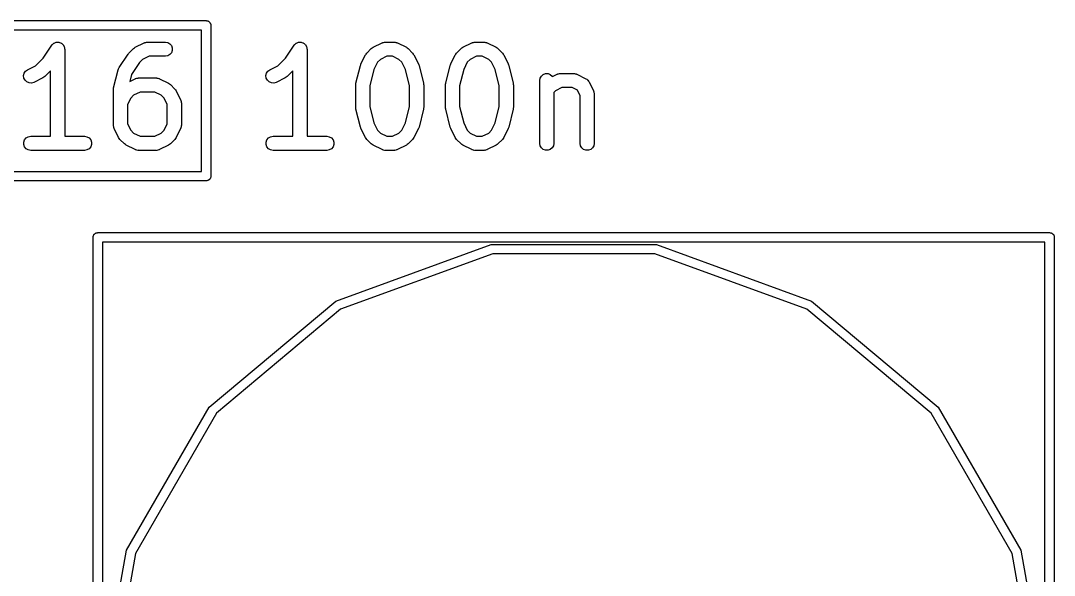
# Model space of a CAD drawing. Extents: x 1 to 57, y -99 to 45.
# Drawn here: x 34.13 to 45.1, y -79.04 to -73.15 of the extents above; entities that cross this region are included whole.
import ezdxf

# ---------------------------------------------------------------- set-up
doc = ezdxf.new("R2010")
doc.units = 0
doc.header["$MEASUREMENT"] = 0
doc.layers.add('BLACK', color=7, linetype='CONTINUOUS')

msp = doc.modelspace()

# ---------------------------------------------------------------- linework, layer by layer
at = {"layer": 'Black'}
for p, q in [((32.9, -73.15), (36.1, -73.15)), ((36.1, -73.15), (36.1043, -73.1508)), ((36.1043, -73.1508), (36.1087, -73.1508)), ((36.1087, -73.1508), (36.1128, -73.1523)), ((36.1128, -73.1523), (36.1171, -73.153)), ((36.1171, -73.153), (36.1209, -73.1552)), ((36.1209, -73.1552), (36.125, -73.1567)), ((36.125, -73.1567), (36.1284, -73.1595)), ((36.05, -73.25), (32.95, -73.25)), ((36.05, -74.75), (36.05, -73.25)), ((36.1284, -73.1595), (36.1321, -73.1617)), ((36.1321, -73.1617), (36.135, -73.165)), ((36.135, -73.165), (36.1383, -73.1679)), ((36.1383, -73.1679), (36.1405, -73.1716)), ((36.1405, -73.1716), (36.1433, -73.175)), ((36.1433, -73.175), (36.1448, -73.1791)), ((36.1448, -73.1791), (36.147, -73.1829)), ((36.147, -73.1829), (36.1477, -73.1872)), ((36.1477, -73.1872), (36.1492, -73.1913)), ((36.1492, -73.1913), (36.1492, -73.1957)), ((36.1492, -73.1957), (36.15, -73.2)), ((36.15, -73.2), (36.15, -74.8)), ((34.5069, -73.3799), (34.5108, -73.3785)), ((34.5108, -73.3785), (34.5197, -73.3785)), ((34.5197, -73.3785), (34.5286, -73.3775)), ((34.5286, -73.3775), (34.5327, -73.3785)), ((34.5327, -73.3785), (34.5368, -73.3785)), ((34.5368, -73.3785), (34.5452, -73.3816)), ((35.4592, -73.3804), (35.4676, -73.3779)), ((35.4676, -73.3779), (35.4719, -73.3781)), ((35.4719, -73.3781), (35.4762, -73.3774)), ((35.4762, -73.3774), (35.6667, -73.3774)), ((35.6667, -73.3774), (35.6923, -73.3819)), ((37.0783, -73.3799), (37.0822, -73.3785)), ((37.0822, -73.3785), (37.0912, -73.3785)), ((37.0912, -73.3785), (37.1001, -73.3775)), ((37.1001, -73.3775), (37.1041, -73.3785)), ((37.1041, -73.3785), (37.1083, -73.3785)), ((37.1083, -73.3785), (37.1167, -73.3816)), ((37.983, -73.3804), (37.9914, -73.3779)), ((37.9914, -73.3779), (37.9957, -73.3781)), ((37.9957, -73.3781), (38, -73.3774)), ((38, -73.3774), (38.0952, -73.3774)), ((38.0952, -73.3774), (38.0995, -73.3781)), ((38.0995, -73.3781), (38.1038, -73.3779)), ((38.1038, -73.3779), (38.1122, -73.3804)), ((38.9354, -73.3804), (38.9438, -73.3779)), ((38.9438, -73.3779), (38.9481, -73.3781)), ((38.9481, -73.3781), (38.9524, -73.3774)), ((38.9524, -73.3774), (39.0476, -73.3774)), ((39.0476, -73.3774), (39.0519, -73.3781)), ((39.0519, -73.3781), (39.0562, -73.3779)), ((39.0562, -73.3779), (39.0646, -73.3804)), ((34.3703, -73.5475), (34.4614, -73.4108)), ((34.4614, -73.4108), (34.4643, -73.4078)), ((34.4643, -73.4078), (34.4664, -73.4042)), ((34.4664, -73.4042), (34.4732, -73.3984)), ((34.4732, -73.3984), (34.4794, -73.3919)), ((34.4794, -73.3919), (34.4831, -73.3901)), ((34.4831, -73.3901), (34.4863, -73.3874)), ((34.4863, -73.3874), (34.4947, -73.3844)), ((34.4947, -73.3844), (34.5027, -73.3804)), ((34.5027, -73.3804), (34.5069, -73.3799)), ((34.5452, -73.3816), (34.5539, -73.3837)), ((34.5539, -73.3837), (34.5574, -73.386)), ((34.5574, -73.386), (34.5613, -73.3874)), ((34.5613, -73.3874), (34.5682, -73.3932)), ((34.5682, -73.3932), (34.5756, -73.3981)), ((34.5756, -73.3981), (34.5781, -73.4015)), ((34.5781, -73.4015), (34.5813, -73.4042)), ((34.5813, -73.4042), (34.5857, -73.4119)), ((34.5857, -73.4119), (34.591, -73.4191)), ((34.591, -73.4191), (34.5922, -73.4231)), ((34.5922, -73.4231), (34.5943, -73.4267)), ((34.5943, -73.4267), (34.5958, -73.4355)), ((34.5958, -73.4355), (34.5984, -73.4441)), ((34.5984, -73.4441), (34.5981, -73.4483)), ((34.5981, -73.4483), (34.5988, -73.4524)), ((34.5988, -73.4524), (34.5988, -74.3774)), ((35.2803, -73.4946), (35.3279, -73.447)), ((35.3279, -73.447), (35.3378, -73.4401)), ((35.3378, -73.4401), (35.3474, -73.4329)), ((35.3474, -73.4329), (35.4426, -73.3853)), ((35.4426, -73.3853), (35.4468, -73.3841)), ((35.4468, -73.3841), (35.4505, -73.3819)), ((35.4505, -73.3819), (35.4592, -73.3804)), ((35.6923, -73.3819), (35.7149, -73.3949)), ((35.7149, -73.3949), (35.7316, -73.4149)), ((35.7316, -73.4149), (35.7405, -73.4394)), ((35.7405, -73.4654), (35.7316, -73.4899)), ((35.7405, -73.4394), (35.7405, -73.4654)), ((36.9417, -73.5475), (37.0328, -73.4108)), ((37.0328, -73.4108), (37.0357, -73.4078)), ((37.0357, -73.4078), (37.0378, -73.4042)), ((37.0378, -73.4042), (37.0446, -73.3984)), ((37.0446, -73.3984), (37.0508, -73.3919)), ((37.0508, -73.3919), (37.0546, -73.3901)), ((37.0546, -73.3901), (37.0577, -73.3874)), ((37.0577, -73.3874), (37.0662, -73.3844)), ((37.0662, -73.3844), (37.0742, -73.3804)), ((37.0742, -73.3804), (37.0783, -73.3799)), ((37.1167, -73.3816), (37.1254, -73.3837)), ((37.1254, -73.3837), (37.1288, -73.386)), ((37.1288, -73.386), (37.1327, -73.3874)), ((37.1327, -73.3874), (37.1396, -73.3932)), ((37.1396, -73.3932), (37.147, -73.3981)), ((37.147, -73.3981), (37.1495, -73.4015)), ((37.1495, -73.4015), (37.1527, -73.4042)), ((37.1527, -73.4042), (37.1572, -73.4119)), ((37.1572, -73.4119), (37.1625, -73.4191)), ((37.1625, -73.4191), (37.1636, -73.4231)), ((37.1636, -73.4231), (37.1657, -73.4267)), ((37.1657, -73.4267), (37.1673, -73.4355)), ((37.1673, -73.4355), (37.1698, -73.4441)), ((37.1698, -73.4441), (37.1695, -73.4483)), ((37.1695, -73.4483), (37.1702, -73.4524)), ((37.1702, -73.4524), (37.1702, -74.3774)), ((37.8041, -73.4946), (37.8517, -73.447)), ((37.8517, -73.447), (37.8616, -73.4401)), ((37.8616, -73.4401), (37.8712, -73.4329)), ((37.8712, -73.4329), (37.9665, -73.3853)), ((37.9665, -73.3853), (37.9706, -73.3841)), ((37.9706, -73.3841), (37.9743, -73.3819)), ((37.9743, -73.3819), (37.983, -73.3804)), ((38.1122, -73.3804), (38.1209, -73.3819)), ((38.1209, -73.3819), (38.1246, -73.3841)), ((38.1246, -73.3841), (38.1288, -73.3853)), ((38.1288, -73.3853), (38.224, -73.4329)), ((38.224, -73.4329), (38.2337, -73.4401)), ((38.2337, -73.4401), (38.2435, -73.447)), ((38.2435, -73.447), (38.2911, -73.4946)), ((38.7565, -73.4946), (38.8041, -73.447)), ((38.8041, -73.447), (38.8139, -73.4401)), ((38.8139, -73.4401), (38.8236, -73.4329)), ((38.8236, -73.4329), (38.9188, -73.3853)), ((38.9188, -73.3853), (38.923, -73.3841)), ((38.923, -73.3841), (38.9267, -73.3819)), ((38.9267, -73.3819), (38.9354, -73.3804)), ((39.0646, -73.3804), (39.0733, -73.3819)), ((39.0733, -73.3819), (39.077, -73.3841)), ((39.077, -73.3841), (39.0812, -73.3853)), ((39.0812, -73.3853), (39.1764, -73.4329)), ((39.1764, -73.4329), (39.1861, -73.4401)), ((39.1861, -73.4401), (39.1959, -73.447)), ((39.1959, -73.447), (39.2435, -73.4946)), ((34.2889, -73.6288), (34.3703, -73.5475)), ((35.1757, -73.6489), (35.2709, -73.506)), ((35.2709, -73.506), (35.2761, -73.5007)), ((35.2761, -73.5007), (35.2803, -73.4946)), ((35.3916, -73.5954), (35.3077, -73.7213)), ((35.4254, -73.5616), (35.3916, -73.5954)), ((35.4939, -73.5274), (35.4254, -73.5616)), ((35.6667, -73.5274), (35.4939, -73.5274)), ((35.6923, -73.5229), (35.6667, -73.5274)), ((35.7149, -73.5098), (35.6923, -73.5229)), ((35.7316, -73.4899), (35.7149, -73.5098)), ((36.8603, -73.6288), (36.9417, -73.5475)), ((37.7424, -73.6093), (37.7901, -73.5141)), ((37.7901, -73.5141), (37.7972, -73.5044)), ((37.7972, -73.5044), (37.8041, -73.4946)), ((37.9188, -73.592), (37.8803, -73.669)), ((37.9492, -73.5616), (37.9188, -73.592)), ((38.0177, -73.5274), (37.9492, -73.5616)), ((38.0775, -73.5274), (38.0177, -73.5274)), ((38.146, -73.5616), (38.0775, -73.5274)), ((38.1765, -73.592), (38.146, -73.5616)), ((38.215, -73.669), (38.1765, -73.592)), ((38.2911, -73.4946), (38.298, -73.5044)), ((38.298, -73.5044), (38.3052, -73.5141)), ((38.3052, -73.5141), (38.3528, -73.6093)), ((38.6948, -73.6093), (38.7424, -73.5141)), ((38.7424, -73.5141), (38.7496, -73.5044)), ((38.7496, -73.5044), (38.7565, -73.4946)), ((38.8712, -73.592), (38.8327, -73.669)), ((38.9016, -73.5616), (38.8712, -73.592)), ((38.9701, -73.5274), (38.9016, -73.5616)), ((39.0299, -73.5274), (38.9701, -73.5274)), ((39.0984, -73.5616), (39.0299, -73.5274)), ((39.1288, -73.592), (39.0984, -73.5616)), ((39.1673, -73.669), (39.1288, -73.592)), ((39.2435, -73.4946), (39.2504, -73.5044)), ((39.2504, -73.5044), (39.2576, -73.5141)), ((39.2576, -73.5141), (39.3052, -73.6093)), ((34.1693, -73.7083), (34.1836, -73.6865)), ((34.1836, -73.6865), (34.2046, -73.671)), ((34.2046, -73.671), (34.2889, -73.6288)), ((34.4488, -73.6811), (34.3864, -73.7435)), ((34.4488, -74.3774), (34.4488, -73.6811)), ((35.1177, -73.8628), (35.1653, -73.6723)), ((35.1653, -73.6723), (35.1705, -73.6607)), ((35.1705, -73.6607), (35.1757, -73.6489)), ((36.7407, -73.7083), (36.7551, -73.6865)), ((36.7551, -73.6865), (36.776, -73.671)), ((36.776, -73.671), (36.8603, -73.6288)), ((37.0202, -73.6811), (36.9578, -73.7435)), ((37.0202, -74.3774), (37.0202, -73.6811)), ((37.6891, -73.8151), (37.7368, -73.6247)), ((37.7368, -73.6247), (37.7401, -73.6172)), ((37.7401, -73.6172), (37.7424, -73.6093)), ((37.8803, -73.669), (37.8369, -73.8426)), ((38.2583, -73.8426), (38.215, -73.669)), ((38.3528, -73.6093), (38.3551, -73.6172)), ((38.3551, -73.6172), (38.3585, -73.6247)), ((38.3585, -73.6247), (38.4061, -73.8151)), ((38.6415, -73.8151), (38.6891, -73.6247)), ((38.6891, -73.6247), (38.6925, -73.6172)), ((38.6925, -73.6172), (38.6948, -73.6093)), ((38.8327, -73.669), (38.7893, -73.8426)), ((39.2107, -73.8426), (39.1673, -73.669)), ((39.3052, -73.6093), (39.3075, -73.6172)), ((39.3075, -73.6172), (39.3109, -73.6247)), ((39.3109, -73.6247), (39.3585, -73.8151)), ((34.1632, -73.7336), (34.1693, -73.7083)), ((34.1662, -73.7595), (34.1632, -73.7336)), ((34.1779, -73.7828), (34.1662, -73.7595)), ((34.1968, -73.8007), (34.1779, -73.7828)), ((34.2207, -73.811), (34.1968, -73.8007)), ((34.2467, -73.8126), (34.2207, -73.811)), ((34.2716, -73.8052), (34.2467, -73.8126)), ((34.3669, -73.7576), (34.2716, -73.8052)), ((34.3765, -73.7504), (34.3669, -73.7576)), ((34.3864, -73.7435), (34.3765, -73.7504)), ((35.3077, -73.7213), (35.2892, -73.7954)), ((35.2892, -73.7954), (35.3474, -73.7663)), ((35.3474, -73.7663), (35.3516, -73.765)), ((35.3516, -73.765), (35.3553, -73.7629)), ((35.3553, -73.7629), (35.364, -73.7613)), ((35.364, -73.7613), (35.3724, -73.7588)), ((35.3724, -73.7588), (35.3767, -73.7591)), ((35.3767, -73.7591), (35.381, -73.7583)), ((35.381, -73.7583), (35.5714, -73.7583)), ((35.5714, -73.7583), (35.5757, -73.7591)), ((35.5757, -73.7591), (35.58, -73.7588)), ((35.58, -73.7588), (35.5884, -73.7613)), ((35.5884, -73.7613), (35.5971, -73.7629)), ((35.5971, -73.7629), (35.6008, -73.765)), ((35.6008, -73.765), (35.605, -73.7663)), ((35.605, -73.7663), (35.7002, -73.8139)), ((35.7002, -73.8139), (35.7099, -73.821)), ((36.7347, -73.7336), (36.7407, -73.7083)), ((36.7376, -73.7595), (36.7347, -73.7336)), ((36.7493, -73.7828), (36.7376, -73.7595)), ((36.7682, -73.8007), (36.7493, -73.7828)), ((36.7921, -73.811), (36.7682, -73.8007)), ((36.8181, -73.8126), (36.7921, -73.811)), ((36.8431, -73.8052), (36.8181, -73.8126)), ((36.9383, -73.7576), (36.8431, -73.8052)), ((36.948, -73.7504), (36.9383, -73.7576)), ((36.9578, -73.7435), (36.948, -73.7504)), ((37.6885, -73.8243), (37.6891, -73.8151)), ((38.4061, -73.8151), (38.4067, -73.8243)), ((38.6409, -73.8243), (38.6415, -73.8151)), ((39.3585, -73.8151), (39.3591, -73.8243)), ((39.6393, -73.7857), (39.6438, -73.7601)), ((39.6393, -74.4524), (39.6393, -73.7857)), ((39.6438, -73.7601), (39.6568, -73.7375)), ((39.6568, -73.7375), (39.6768, -73.7208)), ((39.6768, -73.7208), (39.7013, -73.7119)), ((39.7013, -73.7119), (39.7273, -73.7119)), ((39.7273, -73.7119), (39.7518, -73.7208)), ((39.7518, -73.7208), (39.7717, -73.7375)), ((39.7717, -73.7375), (39.7749, -73.743)), ((39.7749, -73.743), (39.8236, -73.7186)), ((39.8236, -73.7186), (39.8277, -73.7174)), ((39.8277, -73.7174), (39.8315, -73.7152)), ((39.8315, -73.7152), (39.8401, -73.7137)), ((39.8401, -73.7137), (39.8486, -73.7112)), ((39.8486, -73.7112), (39.8529, -73.7115)), ((39.8529, -73.7115), (39.8571, -73.7107)), ((39.8571, -73.7107), (40, -73.7107)), ((40, -73.7107), (40.0043, -73.7115)), ((40.0043, -73.7115), (40.0086, -73.7112)), ((40.0086, -73.7112), (40.017, -73.7137)), ((40.017, -73.7137), (40.0257, -73.7152)), ((40.0257, -73.7152), (40.0294, -73.7174)), ((40.0294, -73.7174), (40.0335, -73.7186)), ((40.0335, -73.7186), (40.1288, -73.7663)), ((40.1288, -73.7663), (40.1376, -73.7728)), ((40.1376, -73.7728), (40.1468, -73.7789)), ((40.1468, -73.7789), (40.148, -73.7805)), ((40.148, -73.7805), (40.1497, -73.7818)), ((40.1497, -73.7818), (40.1558, -73.791)), ((40.1558, -73.791), (40.1623, -73.7998)), ((40.1623, -73.7998), (40.2099, -73.895)), ((35.1155, -73.881), (35.1171, -73.8719)), ((35.1155, -74.2619), (35.1155, -73.881)), ((35.1171, -73.8719), (35.1177, -73.8628)), ((35.3987, -73.9083), (35.3301, -73.9426)), ((35.5537, -73.9083), (35.3987, -73.9083)), ((35.6222, -73.9426), (35.5537, -73.9083)), ((35.7099, -73.821), (35.7197, -73.8279)), ((35.7197, -73.8279), (35.7673, -73.8755)), ((35.7673, -73.8755), (35.7742, -73.8854)), ((35.7742, -73.8854), (35.7814, -73.895)), ((35.7814, -73.895), (35.829, -73.9903)), ((37.6869, -73.8333), (37.6885, -73.8243)), ((37.6869, -74.0714), (37.6869, -73.8333)), ((37.8369, -73.8426), (37.8369, -74.0622)), ((38.2583, -74.0622), (38.2583, -73.8426)), ((38.4067, -73.8243), (38.4083, -73.8333)), ((38.4083, -73.8333), (38.4083, -74.0714)), ((38.6393, -73.8333), (38.6409, -73.8243)), ((38.6393, -74.0714), (38.6393, -73.8333)), ((38.7893, -73.8426), (38.7893, -74.0622)), ((39.2107, -74.0622), (39.2107, -73.8426)), ((39.3591, -73.8243), (39.3607, -73.8333)), ((39.3607, -73.8333), (39.3607, -74.0714)), ((39.8063, -73.895), (39.7893, -73.912)), ((39.7893, -73.912), (39.7893, -74.4524)), ((39.8748, -73.8607), (39.8063, -73.895)), ((39.9823, -73.8607), (39.8748, -73.8607)), ((40.0393, -73.8892), (39.9823, -73.8607)), ((40.0679, -73.9463), (40.0393, -73.8892)), ((40.2099, -73.895), (40.2112, -73.8992)), ((40.2112, -73.8992), (40.2133, -73.9029)), ((40.2133, -73.9029), (40.2149, -73.9116)), ((40.2149, -73.9116), (40.2174, -73.92)), ((40.2174, -73.92), (40.2171, -73.9243)), ((40.2171, -73.9243), (40.2179, -73.9286)), ((35.2997, -73.973), (35.2655, -74.0415)), ((35.3301, -73.9426), (35.2997, -73.973)), ((35.6526, -73.973), (35.6222, -73.9426)), ((35.6869, -74.0415), (35.6526, -73.973)), ((35.829, -73.9903), (35.8302, -73.9944)), ((35.8302, -73.9944), (35.8324, -73.9982)), ((35.8324, -73.9982), (35.8339, -74.0068)), ((35.8339, -74.0068), (35.8364, -74.0152)), ((35.8364, -74.0152), (35.8362, -74.0196)), ((35.8362, -74.0196), (35.8369, -74.0238)), ((35.8369, -74.0238), (35.8369, -74.2619)), ((40.0679, -74.4524), (40.0679, -73.9463)), ((40.2179, -73.9286), (40.2179, -74.4524)), ((35.2655, -74.0415), (35.2655, -74.2442)), ((35.6869, -74.2442), (35.6869, -74.0415)), ((37.6885, -74.0805), (37.6869, -74.0714)), ((37.6891, -74.0896), (37.6885, -74.0805)), ((37.7368, -74.2801), (37.6891, -74.0896)), ((37.8369, -74.0622), (37.8803, -74.2357)), ((38.215, -74.2357), (38.2583, -74.0622)), ((38.4061, -74.0896), (38.3585, -74.2801)), ((38.4067, -74.0805), (38.4061, -74.0896)), ((38.4083, -74.0714), (38.4067, -74.0805)), ((38.6409, -74.0805), (38.6393, -74.0714)), ((38.6415, -74.0896), (38.6409, -74.0805)), ((38.6891, -74.2801), (38.6415, -74.0896)), ((38.7893, -74.0622), (38.8327, -74.2357)), ((39.1673, -74.2357), (39.2107, -74.0622)), ((39.3585, -74.0896), (39.3109, -74.2801)), ((39.3591, -74.0805), (39.3585, -74.0896)), ((39.3607, -74.0714), (39.3591, -74.0805)), ((35.2655, -74.2442), (35.2997, -74.3127)), ((35.6526, -74.3127), (35.6869, -74.2442)), ((37.8803, -74.2357), (37.9188, -74.3127)), ((38.1765, -74.3127), (38.215, -74.2357)), ((38.8327, -74.2357), (38.8712, -74.3127)), ((39.1288, -74.3127), (39.1673, -74.2357)), ((35.1162, -74.2662), (35.1155, -74.2619)), ((35.116, -74.2705), (35.1162, -74.2662)), ((35.1185, -74.2789), (35.116, -74.2705)), ((35.12, -74.2876), (35.1185, -74.2789)), ((35.1222, -74.2913), (35.12, -74.2876)), ((35.1234, -74.2954), (35.1222, -74.2913)), ((35.171, -74.3907), (35.1234, -74.2954)), ((35.2997, -74.3127), (35.3301, -74.3431)), ((35.3301, -74.3431), (35.3987, -74.3774)), ((35.5537, -74.3774), (35.6222, -74.3431)), ((35.6222, -74.3431), (35.6526, -74.3127)), ((35.829, -74.2954), (35.7814, -74.3907)), ((35.8302, -74.2913), (35.829, -74.2954)), ((35.8324, -74.2876), (35.8302, -74.2913)), ((35.8339, -74.2789), (35.8324, -74.2876)), ((35.8364, -74.2705), (35.8339, -74.2789)), ((35.8369, -74.2619), (35.8362, -74.2662)), ((35.8362, -74.2662), (35.8364, -74.2705)), ((37.7401, -74.2876), (37.7368, -74.2801)), ((37.7424, -74.2954), (37.7401, -74.2876)), ((37.7901, -74.3907), (37.7424, -74.2954)), ((37.9188, -74.3127), (37.9492, -74.3431)), ((37.9492, -74.3431), (38.0177, -74.3774)), ((38.0775, -74.3774), (38.146, -74.3431)), ((38.146, -74.3431), (38.1765, -74.3127)), ((38.3528, -74.2954), (38.3052, -74.3907)), ((38.3551, -74.2876), (38.3528, -74.2954)), ((38.3585, -74.2801), (38.3551, -74.2876)), ((38.6925, -74.2876), (38.6891, -74.2801)), ((38.6948, -74.2954), (38.6925, -74.2876)), ((38.7424, -74.3907), (38.6948, -74.2954)), ((38.8712, -74.3127), (38.9016, -74.3431)), ((38.9016, -74.3431), (38.9701, -74.3774)), ((39.0299, -74.3774), (39.0984, -74.3431)), ((39.0984, -74.3431), (39.1288, -74.3127)), ((39.3052, -74.2954), (39.2576, -74.3907)), ((39.3075, -74.2876), (39.3052, -74.2954)), ((39.3109, -74.2801), (39.3075, -74.2876)), ((34.1642, -74.4394), (34.1731, -74.4149)), ((34.1642, -74.4654), (34.1642, -74.4394)), ((34.1731, -74.4899), (34.1642, -74.4654)), ((34.1731, -74.4149), (34.1899, -74.3949)), ((34.1899, -74.3949), (34.2124, -74.3819)), ((34.2124, -74.3819), (34.2381, -74.3774)), ((34.2381, -74.3774), (34.4488, -74.3774)), ((34.5988, -74.3774), (34.8095, -74.3774)), ((34.8095, -74.3774), (34.8352, -74.3819)), ((34.8352, -74.3819), (34.8577, -74.3949)), ((34.8577, -74.3949), (34.8745, -74.4149)), ((34.8745, -74.4149), (34.8834, -74.4394)), ((34.8834, -74.4654), (34.8745, -74.4899)), ((34.8834, -74.4394), (34.8834, -74.4654)), ((35.1782, -74.4003), (35.171, -74.3907)), ((35.1851, -74.4102), (35.1782, -74.4003)), ((35.2327, -74.4578), (35.1851, -74.4102)), ((35.2425, -74.4647), (35.2327, -74.4578)), ((35.2522, -74.4718), (35.2425, -74.4647)), ((35.3474, -74.5195), (35.2522, -74.4718)), ((35.3987, -74.3774), (35.5537, -74.3774)), ((35.7002, -74.4718), (35.605, -74.5195)), ((35.7099, -74.4647), (35.7002, -74.4718)), ((35.7197, -74.4578), (35.7099, -74.4647)), ((35.7673, -74.4102), (35.7197, -74.4578)), ((35.7742, -74.4003), (35.7673, -74.4102)), ((35.7814, -74.3907), (35.7742, -74.4003)), ((36.7357, -74.4394), (36.7446, -74.4149)), ((36.7357, -74.4654), (36.7357, -74.4394)), ((36.7446, -74.4899), (36.7357, -74.4654)), ((36.7446, -74.4149), (36.7613, -74.3949)), ((36.7613, -74.3949), (36.7839, -74.3819)), ((36.7839, -74.3819), (36.8095, -74.3774)), ((36.8095, -74.3774), (37.0202, -74.3774)), ((37.1702, -74.3774), (37.381, -74.3774)), ((37.381, -74.3774), (37.4066, -74.3819)), ((37.4066, -74.3819), (37.4292, -74.3949)), ((37.4292, -74.3949), (37.4459, -74.4149)), ((37.4459, -74.4149), (37.4548, -74.4394)), ((37.4548, -74.4654), (37.4459, -74.4899)), ((37.4548, -74.4394), (37.4548, -74.4654)), ((37.7972, -74.4003), (37.7901, -74.3907)), ((37.8041, -74.4102), (37.7972, -74.4003)), ((37.8517, -74.4578), (37.8041, -74.4102)), ((37.8616, -74.4647), (37.8517, -74.4578)), ((37.8712, -74.4718), (37.8616, -74.4647)), ((37.9665, -74.5195), (37.8712, -74.4718)), ((38.0177, -74.3774), (38.0775, -74.3774)), ((38.224, -74.4718), (38.1288, -74.5195)), ((38.2337, -74.4647), (38.224, -74.4718)), ((38.2435, -74.4578), (38.2337, -74.4647)), ((38.2911, -74.4102), (38.2435, -74.4578)), ((38.298, -74.4003), (38.2911, -74.4102)), ((38.3052, -74.3907), (38.298, -74.4003)), ((38.7496, -74.4003), (38.7424, -74.3907)), ((38.7565, -74.4102), (38.7496, -74.4003)), ((38.8041, -74.4578), (38.7565, -74.4102)), ((38.8139, -74.4647), (38.8041, -74.4578)), ((38.8236, -74.4718), (38.8139, -74.4647)), ((38.9188, -74.5195), (38.8236, -74.4718)), ((38.9701, -74.3774), (39.0299, -74.3774)), ((39.1764, -74.4718), (39.0812, -74.5195)), ((39.1861, -74.4647), (39.1764, -74.4718)), ((39.1959, -74.4578), (39.1861, -74.4647)), ((39.2435, -74.4102), (39.1959, -74.4578)), ((39.2504, -74.4003), (39.2435, -74.4102)), ((39.2576, -74.3907), (39.2504, -74.4003)), ((39.6438, -74.478), (39.6393, -74.4524)), ((39.7893, -74.4524), (39.7848, -74.478)), ((40.0724, -74.478), (40.0679, -74.4524)), ((40.2179, -74.4524), (40.2133, -74.478)), ((34.1899, -74.5098), (34.1731, -74.4899)), ((34.2124, -74.5229), (34.1899, -74.5098)), ((34.2381, -74.5274), (34.2124, -74.5229)), ((34.8095, -74.5274), (34.2381, -74.5274)), ((34.8352, -74.5229), (34.8095, -74.5274)), ((34.8577, -74.5098), (34.8352, -74.5229)), ((34.8745, -74.4899), (34.8577, -74.5098)), ((35.3516, -74.5207), (35.3474, -74.5195)), ((35.3553, -74.5229), (35.3516, -74.5207)), ((35.364, -74.5244), (35.3553, -74.5229)), ((35.3724, -74.5269), (35.364, -74.5244)), ((35.3767, -74.5266), (35.3724, -74.5269)), ((35.381, -74.5274), (35.3767, -74.5266)), ((35.5714, -74.5274), (35.381, -74.5274)), ((35.5757, -74.5266), (35.5714, -74.5274)), ((35.58, -74.5269), (35.5757, -74.5266)), ((35.5884, -74.5244), (35.58, -74.5269)), ((35.5971, -74.5229), (35.5884, -74.5244)), ((35.6008, -74.5207), (35.5971, -74.5229)), ((35.605, -74.5195), (35.6008, -74.5207)), ((36.7613, -74.5098), (36.7446, -74.4899)), ((36.7839, -74.5229), (36.7613, -74.5098)), ((36.8095, -74.5274), (36.7839, -74.5229)), ((37.381, -74.5274), (36.8095, -74.5274)), ((37.4066, -74.5229), (37.381, -74.5274)), ((37.4292, -74.5098), (37.4066, -74.5229)), ((37.4459, -74.4899), (37.4292, -74.5098)), ((37.9706, -74.5207), (37.9665, -74.5195)), ((37.9743, -74.5229), (37.9706, -74.5207)), ((37.983, -74.5244), (37.9743, -74.5229)), ((37.9914, -74.5269), (37.983, -74.5244)), ((37.9957, -74.5266), (37.9914, -74.5269)), ((38, -74.5274), (37.9957, -74.5266)), ((38.0952, -74.5274), (38, -74.5274)), ((38.0995, -74.5266), (38.0952, -74.5274)), ((38.1038, -74.5269), (38.0995, -74.5266)), ((38.1122, -74.5244), (38.1038, -74.5269)), ((38.1209, -74.5229), (38.1122, -74.5244)), ((38.1246, -74.5207), (38.1209, -74.5229)), ((38.1288, -74.5195), (38.1246, -74.5207)), ((38.923, -74.5207), (38.9188, -74.5195)), ((38.9267, -74.5229), (38.923, -74.5207)), ((38.9354, -74.5244), (38.9267, -74.5229)), ((38.9438, -74.5269), (38.9354, -74.5244)), ((38.9481, -74.5266), (38.9438, -74.5269)), ((38.9524, -74.5274), (38.9481, -74.5266)), ((39.0476, -74.5274), (38.9524, -74.5274)), ((39.0519, -74.5266), (39.0476, -74.5274)), ((39.0562, -74.5269), (39.0519, -74.5266)), ((39.0646, -74.5244), (39.0562, -74.5269)), ((39.0733, -74.5229), (39.0646, -74.5244)), ((39.077, -74.5207), (39.0733, -74.5229)), ((39.0812, -74.5195), (39.077, -74.5207)), ((39.6568, -74.5006), (39.6438, -74.478)), ((39.6768, -74.5173), (39.6568, -74.5006)), ((39.7013, -74.5262), (39.6768, -74.5173)), ((39.7273, -74.5262), (39.7013, -74.5262)), ((39.7518, -74.5173), (39.7273, -74.5262)), ((39.7717, -74.5006), (39.7518, -74.5173)), ((39.7848, -74.478), (39.7717, -74.5006)), ((40.0854, -74.5006), (40.0724, -74.478)), ((40.1054, -74.5173), (40.0854, -74.5006)), ((40.1298, -74.5262), (40.1054, -74.5173)), ((40.1559, -74.5262), (40.1298, -74.5262)), ((40.1804, -74.5173), (40.1559, -74.5262)), ((40.2003, -74.5006), (40.1804, -74.5173)), ((40.2133, -74.478), (40.2003, -74.5006)), ((32.95, -74.75), (36.05, -74.75)), ((36.15, -74.8), (36.1492, -74.8043)), ((36.1492, -74.8043), (36.1492, -74.8087)), ((36.1, -74.85), (32.9, -74.85)), ((36.1043, -74.8492), (36.1, -74.85)), ((36.1087, -74.8492), (36.1043, -74.8492)), ((36.1128, -74.8477), (36.1087, -74.8492)), ((36.1171, -74.847), (36.1128, -74.8477)), ((36.1209, -74.8448), (36.1171, -74.847)), ((36.125, -74.8433), (36.1209, -74.8448)), ((36.1284, -74.8405), (36.125, -74.8433)), ((36.1321, -74.8383), (36.1284, -74.8405)), ((36.135, -74.835), (36.1321, -74.8383)), ((36.1383, -74.8321), (36.135, -74.835)), ((36.1405, -74.8284), (36.1383, -74.8321)), ((36.1433, -74.825), (36.1405, -74.8284)), ((36.1448, -74.8209), (36.1433, -74.825)), ((36.147, -74.8171), (36.1448, -74.8209)), ((36.1477, -74.8128), (36.147, -74.8171)), ((36.1492, -74.8087), (36.1477, -74.8128)), ((34.9, -75.45), (34.9008, -75.4457)), ((34.9, -84.88), (34.9, -75.45)), ((34.9008, -75.4413), (34.9023, -75.4372)), ((34.9008, -75.4457), (34.9008, -75.4413)), ((34.9023, -75.4372), (34.903, -75.4329)), ((34.903, -75.4329), (34.9052, -75.4291)), ((34.9052, -75.4291), (34.9067, -75.425)), ((34.9067, -75.425), (34.9095, -75.4216)), ((34.9095, -75.4216), (34.9117, -75.4179)), ((34.9117, -75.4179), (34.915, -75.415)), ((34.915, -75.415), (34.9179, -75.4117)), ((34.9179, -75.4117), (34.9216, -75.4095)), ((34.9216, -75.4095), (34.925, -75.4067)), ((34.925, -75.4067), (34.9291, -75.4052)), ((34.9291, -75.4052), (34.9329, -75.403)), ((34.9329, -75.403), (34.9372, -75.4023)), ((34.9372, -75.4023), (34.9413, -75.4008)), ((34.9413, -75.4008), (34.9457, -75.4008)), ((34.9457, -75.4008), (34.95, -75.4)), ((34.95, -75.4), (45.05, -75.4)), ((45.05, -75.4), (45.0543, -75.4008)), ((45.0543, -75.4008), (45.0587, -75.4008)), ((45.0587, -75.4008), (45.0628, -75.4023)), ((45.0628, -75.4023), (45.0671, -75.403)), ((45.0671, -75.403), (45.0709, -75.4052)), ((45.0709, -75.4052), (45.075, -75.4067)), ((45.075, -75.4067), (45.0784, -75.4095)), ((45.0784, -75.4095), (45.0821, -75.4117)), ((45.0821, -75.4117), (45.085, -75.415)), ((45.085, -75.415), (45.0883, -75.4179)), ((45.0883, -75.4179), (45.0905, -75.4216)), ((45.0905, -75.4216), (45.0933, -75.425)), ((45.0933, -75.425), (45.0948, -75.4291)), ((45.0948, -75.4291), (45.097, -75.4329)), ((45.097, -75.4329), (45.0977, -75.4372)), ((45.0977, -75.4372), (45.0992, -75.4413)), ((45.0992, -75.4413), (45.0992, -75.4457)), ((45.0992, -75.4457), (45.1, -75.45)), ((45.1, -75.45), (45.1, -84.88)), ((35, -75.5), (35, -80.2164)), ((45, -75.5), (35, -75.5)), ((37.475, -76.1266), (39.1231, -75.5267)), ((39.1231, -75.5267), (40.8769, -75.5267)), ((40.8769, -75.5267), (42.525, -76.1266)), ((45, -80.2164), (45, -75.5)), ((39.1404, -75.6252), (37.525, -76.2132)), ((40.8596, -75.6252), (39.1404, -75.6252)), ((42.475, -76.2132), (40.8596, -75.6252)), ((36.1315, -77.2539), (37.475, -76.1266)), ((37.525, -76.2132), (36.2081, -77.3182)), ((43.7919, -77.3182), (42.475, -76.2132)), ((42.525, -76.1266), (43.8685, -77.2539)), ((35.2546, -78.7728), (36.1315, -77.2539)), ((36.2081, -77.3182), (35.3485, -78.807)), ((44.6515, -78.807), (43.7919, -77.3182)), ((43.8685, -77.2539), (44.7454, -78.7728)), ((35, -80.2164), (35.2546, -78.7728)), ((35.3485, -78.807), (35.05, -80.5)), ((44.95, -80.5), (44.6515, -78.807)), ((44.7454, -78.7728), (45, -80.2164))]:
    msp.add_line(p, q, dxfattribs=at)

doc.saveas('drawing.dxf')
